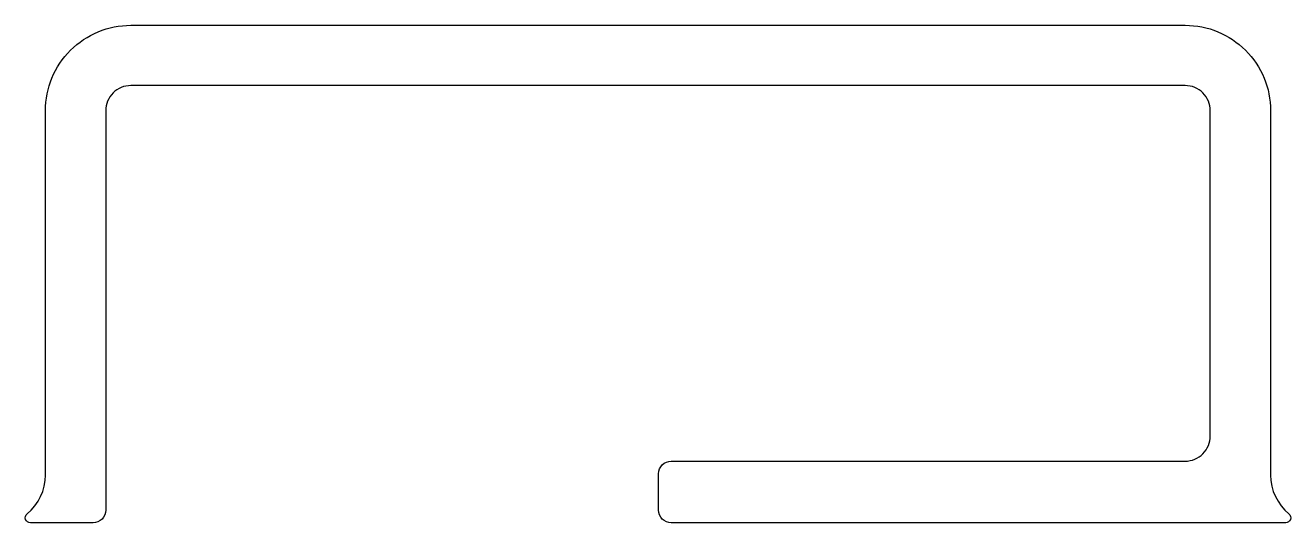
# Model space of a CAD drawing. Extents: x 740.3 to 790.6, y 299.8 to 319.6.
import ezdxf

# ---------------------------------------------------------------- set-up
doc = ezdxf.new("R2010")
doc.units = 0
doc.layers.get('0').update_dxf_attribs({"linetype": 'CONTINUOUS'})

msp = doc.modelspace()

# ---------------------------------------------------------------- linework, layer by layer
msp.add_lwpolyline([(787.418, 303.219), (787.418, 316.169, 0.414214), (786.418, 317.169), (744.468, 317.169, 0.414214), (743.468, 316.169), (743.468, 300.269, -0.414214), (742.968, 299.769), (740.468, 299.769, -0.703326), (740.34, 300.123, 0.223888), (741.068, 301.666), (741.068, 316.169, -0.414214), (744.468, 319.569), (786.418, 319.569, -0.414214), (789.818, 316.169), (789.818, 301.666, 0.223888), (790.545, 300.123, -0.703326), (790.418, 299.769), (789.818, 299.769), (765.968, 299.769, -0.414214), (765.468, 300.269), (765.468, 301.719, -0.414214), (765.968, 302.219), (786.418, 302.219, 0.414214)], format="xyb", close=True)

doc.saveas('drawing.dxf')
